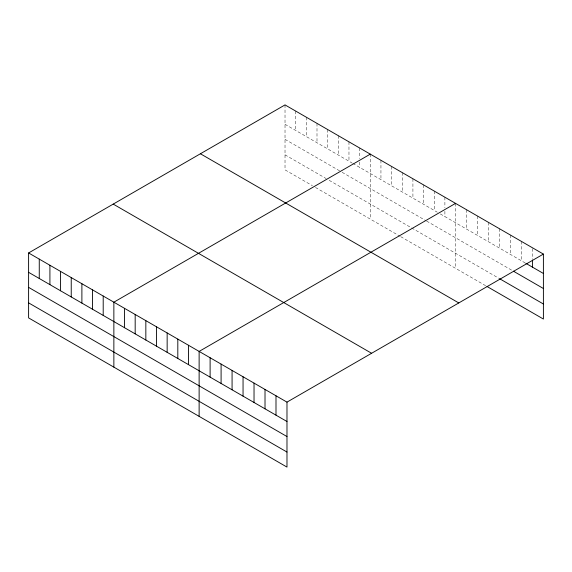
<?xml version="1.0" encoding="UTF-8"?>
<svg xmlns="http://www.w3.org/2000/svg" width="572" height="572" viewBox="0 0 572 572"><rect width="100%" height="100%" fill="white"/><g stroke="black" fill="none" stroke-linecap="round" stroke-linejoin="round"><path stroke-width="0.43" stroke-dasharray="2.86 2.15" d="M285.02 104.912L285.02 169.87L312.434 185.693M285.02 124.288L352.016 162.963M352.781 163.406L437.28 212.191M440.326 213.949L525.096 262.891M285.02 139.332L341.362 171.85M342.12 172.294L425.861 220.642M426.626 221.078L512.655 270.749M285.02 154.826L326.133 178.564M329.179 180.316L498.741 278.214M315.472 187.452L399.978 236.236M400.736 236.679L486.3 286.072M532.418 248.627L532.418 259.195M521.435 241.405L521.435 260.782M510.46 235.071L510.46 254.44M499.478 228.728L499.478 248.098M488.495 222.386L488.495 241.763M477.513 216.044L477.513 235.421M466.53 209.709L466.53 229.079M455.555 203.367L455.555 268.325M444.894 197.211L444.894 207.779M444.894 211.304L444.894 216.588M434.234 191.062L434.234 210.432M423.58 184.906L423.58 204.283M412.92 178.757L412.92 198.127M402.259 172.601L402.259 191.97M391.606 166.445L391.606 185.821M380.945 160.296L380.945 179.665M370.291 154.14L370.291 219.097M359.631 147.991L359.631 158.551M359.631 162.076L359.631 167.36M348.97 141.835L348.97 161.204M338.317 135.678L338.317 155.055M327.656 129.529L327.656 148.899M316.995 123.373L316.995 142.75M306.342 117.224L306.342 136.594M295.681 111.068L295.681 130.437"/><path stroke-width="0.86" d="M28.6 252.96L286.98 402.13L286.98 467.088L28.6 317.91L28.6 252.96L285.02 104.912L543.4 254.09L543.4 319.04L487.029 286.493M370.291 154.14L113.864 302.188L113.864 367.138M455.555 203.367L199.127 351.415L199.127 416.366M286.98 402.13L543.4 254.09M525.832 263.313L543.4 273.459M513.384 271.171L543.4 288.502M499.478 278.643L543.4 303.997M200.407 153.768L458.78 302.938M113.22 204.104L371.593 353.274M28.6 272.329L286.98 421.507M28.6 287.373L286.98 436.543M28.6 302.874L286.98 452.044M532.418 260.074L532.418 267.117M275.997 395.788L275.997 415.165M265.015 389.453L265.015 408.823M254.032 383.111L254.032 402.488M243.05 376.769L243.05 396.146M232.075 370.434L232.075 389.804M221.092 364.092L221.092 383.462M210.11 357.75L210.11 377.127M188.467 345.259L188.467 364.636M177.813 339.103L177.813 358.48M167.153 332.954L167.153 352.323M156.499 326.798L156.499 346.174M145.839 320.649L145.839 340.018M135.178 314.493L135.178 333.862M124.524 308.337L124.524 327.713M103.203 296.031L103.203 315.408M92.55 289.882L92.55 309.252M81.889 283.726L81.889 303.096M71.235 277.57L71.235 296.947M60.575 271.421L60.575 290.79M49.914 265.265L49.914 284.642M39.261 259.116L39.261 278.485"/></g></svg>
